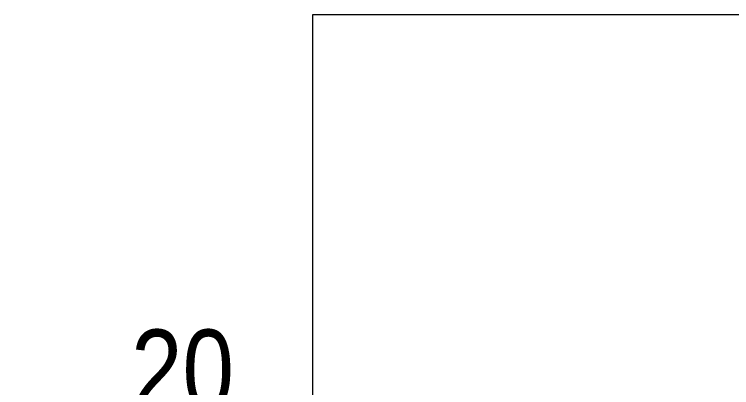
# Model space of a CAD drawing. Header units: metres. Extents: x 0 to 258, y 3 to 25.
# Drawn here: x 237.105 to 238.215, y 24.781 to 25.359 of the extents above; entities that cross this region are included whole.
import ezdxf

# ---------------------------------------------------------------- set-up
doc = ezdxf.new("R2010")
doc.units = ezdxf.units.M
doc.layers.get('Defpoints').update_dxf_attribs({"color": 41})
doc.layers.add('A-ANNO-DIMS', color=7, linetype='Continuous', lineweight=9)
doc.layers.add('G-ANNO-TEXT', color=7, linetype='Continuous', lineweight=9)
doc.styles.add('Arial Narrow_2', font='ARIALN.TTF', dxfattribs={"height": 0.125})
doc.dimstyles.new('Dimension_Standard_T__mm__1', dxfattribs={"dimscale": 0.3048, "dimtxt": 0.127929, "dimasz": 0.410105, "dimexe": 0.393701, "dimexo": 0.246063, "dimgap": 0.164042, "dimtad": 1, "dimdec": 0, "dimlfac": 1000, "dimzin": 0, "dimdsep": 46, "dimtxsty": 'Arial Narrow_2', "dimsah": 1, "dimcen": 0.09, "dimaunit": 1, "dimadec": 4, "dimazin": 0, "dimtfac": 1, "dimtdec": 4, "dimtix": 1, "dimtmove": 2, "dimatfit": 3, "dimfxl": 1, "dimtvp": 1, "dimtolj": 1, "dimtzin": 0, "dimlwd": 18, "dimlwe": 18, "dimarcsym": 2})

# ---------------------------------------------------------------- blocks, each defined once
blk = doc.blocks.new('DIMBLOCK50-DRG-2873172 - ELEVATION - SOUTH EAST END')
at = {"layer": 'A-ANNO-DIMS', "color": 0, "lineweight": 18, "transparency": 16777216}
for p, q in [((237.355, 23.7511), (237.355, 24.685)), ((237.3745, 23.751), (237.3745, 24.685)), ((237.23, 24.565), (237.105, 24.565)), ((237.3745, 24.565), (237.355, 24.565)), ((237.4995, 24.565), (237.6245, 24.565))]:
    blk.add_line(p, q, dxfattribs=at)
at = {"layer": 'A-ANNO-DIMS', "color": 0, "transparency": 16777216}
for points in [[(237.23, 24.5858), (237.23, 24.5442), (237.355, 24.565)], [(237.4995, 24.5858), (237.4995, 24.5442), (237.3745, 24.565)]]:
    blk.add_solid(points, dxfattribs=at)
at = {"layer": 'Defpoints', "color": 0, "transparency": 16777216}
for p in [(237.355, 24.565), (237.355, 23.6761), (237.3745, 23.676)]:
    blk.add_point(p, dxfattribs=at)
at = {"layer": 'A-ANNO-DIMS', "color": 0, "lineweight": 18, "transparency": 16777216, "insert": (237.2856, 24.8712), "char_height": 0.125, "width": 0.190066, "attachment_point": 1, "line_spacing_factor": 0.974696, "style": 'Arial Narrow_2'}
blk.add_mtext('\\A1;20', dxfattribs=at)

msp = doc.modelspace()

# ---------------------------------------------------------------- linework, layer by layer
at = {"layer": 'G-ANNO-TEXT'}
for p, q in [((237.567, 25.3593), (238.7425, 25.3593)), ((237.567, 24.5732), (237.567, 25.3593))]:
    msp.add_line(p, q, dxfattribs=at)

# ---------------------------------------------------------------- dimensions: what is measured, and where the dimension line sits
at = {"layer": 'A-ANNO-DIMS', "lineweight": 18}
dim = msp.add_linear_dim(base=(237.355038, 24.56499), p1=(237.37454, 23.67595), p2=(237.355038, 23.676061), dimstyle='Dimension_Standard_T__mm__1', override={"dimpost": '<>', "dimfxl": 0.019502}, dxfattribs=at)
dim.commit()
dim.dimension.update_dxf_attribs({"geometry": 'DIMBLOCK50-DRG-2873172 - ELEVATION - SOUTH EAST END', "text_midpoint": (237.380628, 24.787827), "dimtype": 160})

doc.saveas('drawing.dxf')
